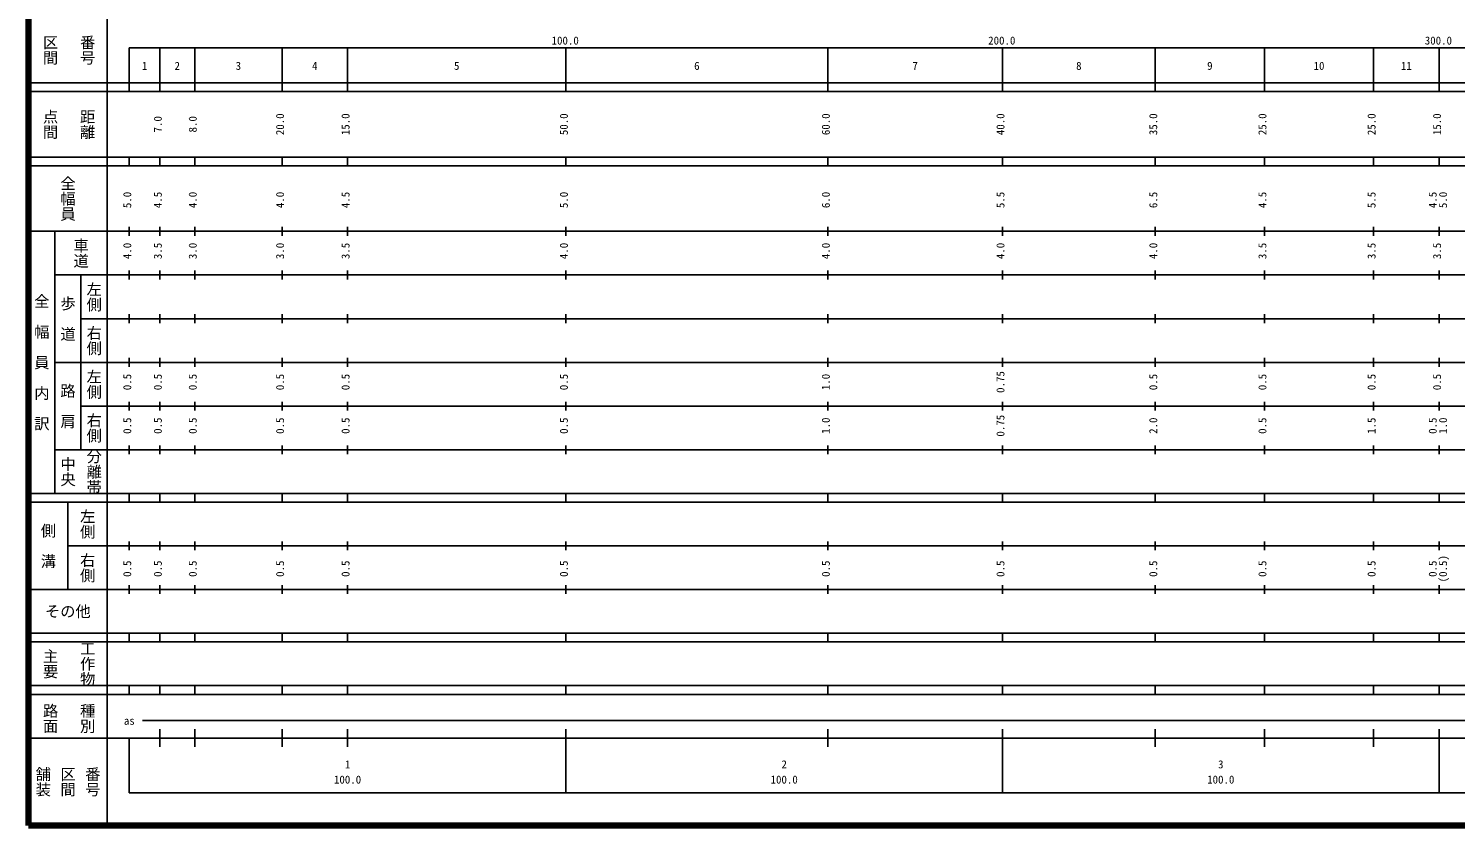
# Model space of a CAD drawing. Units: millimetres on the paper, enlarged 1000 times. Extents: x -17237738 to 680000, y -229053800 to 380000.
# Drawn here: x 40000 to 366825, y 20000 to 202409 of the extents above; entities that cross this region are included whole.
import ezdxf
from ezdxf.enums import TextEntityAlignment as Align

# ---------------------------------------------------------------- set-up
doc = ezdxf.new("R2010")
doc.units = ezdxf.units.MM
doc.header["$LTSCALE"] = 1000
doc.layers.add('M-TTL', color=2, linetype='Continuous', lineweight=140)
doc.layers.add('M-TTL-BAND', color=7, linetype='Continuous', lineweight=25)
doc.styles.add('@ＭＳ ゴシック', font='')
doc.styles.add('ＭＳ ゴシック', font='')
doc.styles.get('@ＭＳ ゴシック').set_extended_font_data('@MS Gothic')
doc.styles.get('ＭＳ ゴシック').set_extended_font_data('MS Gothic')

msp = doc.modelspace()

# ---------------------------------------------------------------- linework, layer by layer
at = {"layer": 'M-TTL'}
for p, q in [((40000, 380000), (40000, 20000)), ((40000, 20000), (680000, 20000))]:
    msp.add_line(p, q, dxfattribs=at)
at = {"layer": 'M-TTL-BAND'}
for p, q in [((58000, 370000), (58000, 20000)), ((63070, 198000), (63070, 188000)), ((63070, 198000), (579000, 198000)), ((70070, 188000), (70070, 198000)), ((78070, 188000), (78070, 198000)), ((98070, 188000), (98070, 198000)), ((113070, 188000), (113070, 198000)), ((163070, 188000), (163070, 198000)), ((223070, 188000), (223070, 198000)), ((263070, 188000), (263070, 198000)), ((298070, 188000), (298070, 198000)), ((323070, 188000), (323070, 198000)), ((348070, 188000), (348070, 198000)), ((363070, 188000), (363070, 198000)), ((40000, 190000), (579000, 190000)), ((40000, 188000), (579000, 188000)), ((40000, 173000), (579000, 173000)), ((40000, 171000), (579000, 171000)), ((63070, 171000), (63070, 173000)), ((70070, 171000), (70070, 173000)), ((78070, 171000), (78070, 173000)), ((98070, 171000), (98070, 173000)), ((113070, 171000), (113070, 173000)), ((163070, 171000), (163070, 173000)), ((223070, 171000), (223070, 173000)), ((263070, 171000), (263070, 173000)), ((298070, 171000), (298070, 173000)), ((323070, 171000), (323070, 173000)), ((348070, 171000), (348070, 173000)), ((363070, 171000), (363070, 173000)), ((63070, 155000), (63070, 157000)), ((70070, 155000), (70070, 157000)), ((78070, 155000), (78070, 157000)), ((98070, 155000), (98070, 157000)), ((113070, 155000), (113070, 157000)), ((163070, 155000), (163070, 157000)), ((223070, 155000), (223070, 157000)), ((263070, 155000), (263070, 157000)), ((298070, 155000), (298070, 157000)), ((323070, 155000), (323070, 157000)), ((348070, 155000), (348070, 157000)), ((363070, 155000), (363070, 157000)), ((40000, 156000), (579000, 156000)), ((46000, 96000), (46000, 156000)), ((46000, 146000), (579000, 146000)), ((52000, 146000), (52000, 106000)), ((63070, 145000), (63070, 147000)), ((70070, 145000), (70070, 147000)), ((78070, 145000), (78070, 147000)), ((98070, 145000), (98070, 147000)), ((113070, 145000), (113070, 147000)), ((163070, 145000), (163070, 147000)), ((223070, 145000), (223070, 147000)), ((263070, 145000), (263070, 147000)), ((298070, 145000), (298070, 147000)), ((323070, 145000), (323070, 147000)), ((348070, 145000), (348070, 147000)), ((363070, 145000), (363070, 147000)), ((52000, 136000), (579000, 136000)), ((63070, 135000), (63070, 137000)), ((70070, 135000), (70070, 137000)), ((78070, 135000), (78070, 137000)), ((98070, 135000), (98070, 137000)), ((113070, 135000), (113070, 137000)), ((163070, 135000), (163070, 137000)), ((223070, 135000), (223070, 137000)), ((263070, 135000), (263070, 137000)), ((298070, 135000), (298070, 137000)), ((323070, 135000), (323070, 137000)), ((348070, 135000), (348070, 137000)), ((363070, 135000), (363070, 137000)), ((46000, 126000), (579000, 126000)), ((63070, 125000), (63070, 127000)), ((70070, 125000), (70070, 127000)), ((78070, 125000), (78070, 127000)), ((98070, 125000), (98070, 127000)), ((113070, 125000), (113070, 127000)), ((163070, 125000), (163070, 127000)), ((223070, 125000), (223070, 127000)), ((263070, 125000), (263070, 127000)), ((298070, 125000), (298070, 127000)), ((323070, 125000), (323070, 127000)), ((348070, 125000), (348070, 127000)), ((363070, 125000), (363070, 127000)), ((52000, 116000), (579000, 116000)), ((63070, 115000), (63070, 117000)), ((70070, 115000), (70070, 117000)), ((78070, 115000), (78070, 117000)), ((98070, 115000), (98070, 117000)), ((113070, 115000), (113070, 117000)), ((163070, 115000), (163070, 117000)), ((223070, 115000), (223070, 117000)), ((263070, 115000), (263070, 117000)), ((298070, 115000), (298070, 117000)), ((323070, 115000), (323070, 117000)), ((348070, 115000), (348070, 117000)), ((363070, 115000), (363070, 117000)), ((46000, 106000), (579000, 106000)), ((63070, 105000), (63070, 107000)), ((70070, 105000), (70070, 107000)), ((78070, 105000), (78070, 107000)), ((98070, 105000), (98070, 107000)), ((113070, 105000), (113070, 107000)), ((163070, 105000), (163070, 107000)), ((223070, 105000), (223070, 107000)), ((263070, 105000), (263070, 107000)), ((298070, 105000), (298070, 107000)), ((323070, 105000), (323070, 107000)), ((348070, 105000), (348070, 107000)), ((363070, 105000), (363070, 107000)), ((40000, 96000), (579000, 96000)), ((63070, 94000), (63070, 96000)), ((70070, 94000), (70070, 96000)), ((78070, 94000), (78070, 96000)), ((98070, 94000), (98070, 96000)), ((113070, 94000), (113070, 96000)), ((163070, 94000), (163070, 96000)), ((223070, 94000), (223070, 96000)), ((263070, 94000), (263070, 96000)), ((298070, 94000), (298070, 96000)), ((323070, 94000), (323070, 96000)), ((348070, 94000), (348070, 96000)), ((363070, 94000), (363070, 96000)), ((40000, 94000), (579000, 94000)), ((49000, 94000), (49000, 74000)), ((63070, 83000), (63070, 85000)), ((70070, 83000), (70070, 85000)), ((78070, 83000), (78070, 85000)), ((98070, 83000), (98070, 85000)), ((113070, 83000), (113070, 85000)), ((163070, 83000), (163070, 85000)), ((223070, 83000), (223070, 85000)), ((263070, 83000), (263070, 85000)), ((298070, 83000), (298070, 85000)), ((323070, 83000), (323070, 85000)), ((348070, 83000), (348070, 85000)), ((363070, 83000), (363070, 85000)), ((49000, 84000), (579000, 84000)), ((40000, 74000), (579000, 74000)), ((63070, 73000), (63070, 75000)), ((70070, 73000), (70070, 75000)), ((78070, 73000), (78070, 75000)), ((98070, 73000), (98070, 75000)), ((113070, 73000), (113070, 75000)), ((163070, 73000), (163070, 75000)), ((223070, 73000), (223070, 75000)), ((263070, 73000), (263070, 75000)), ((298070, 73000), (298070, 75000)), ((323070, 73000), (323070, 75000)), ((348070, 73000), (348070, 75000)), ((363070, 73000), (363070, 75000)), ((40000, 64000), (579000, 64000)), ((63070, 62000), (63070, 64000)), ((70070, 62000), (70070, 64000)), ((78070, 62000), (78070, 64000)), ((98070, 62000), (98070, 64000)), ((113070, 62000), (113070, 64000)), ((163070, 62000), (163070, 64000)), ((223070, 62000), (223070, 64000)), ((263070, 62000), (263070, 64000)), ((298070, 62000), (298070, 64000)), ((323070, 62000), (323070, 64000)), ((348070, 62000), (348070, 64000)), ((363070, 62000), (363070, 64000)), ((40000, 62000), (579000, 62000)), ((40000, 52000), (579000, 52000)), ((40000, 50000), (579000, 50000)), ((63070, 50000), (63070, 52000)), ((70070, 50000), (70070, 52000)), ((78070, 50000), (78070, 52000)), ((98070, 50000), (98070, 52000)), ((113070, 50000), (113070, 52000)), ((163070, 50000), (163070, 52000)), ((223070, 50000), (223070, 52000)), ((263070, 50000), (263070, 52000)), ((298070, 50000), (298070, 52000)), ((323070, 50000), (323070, 52000)), ((348070, 50000), (348070, 52000)), ((363070, 50000), (363070, 52000)), ((66070, 44000), (570070, 44000)), ((40000, 40000), (579000, 40000)), ((63070, 40000), (63070, 27500)), ((70070, 38000), (70070, 42000)), ((78070, 38000), (78070, 42000)), ((98070, 38000), (98070, 42000)), ((113070, 38000), (113070, 42000)), ((163070, 27500), (163070, 42000)), ((223070, 38000), (223070, 42000)), ((263070, 27500), (263070, 42000)), ((298070, 38000), (298070, 42000)), ((323070, 38000), (323070, 42000)), ((348070, 38000), (348070, 42000)), ((363070, 27500), (363070, 42000)), ((63070, 27500), (579000, 27500))]:
    msp.add_line(p, q, dxfattribs=at)

# ---------------------------------------------------------------- texts
at = {"layer": 'M-TTL-BAND', "style": '@ＭＳ ゴシック'}
for s, p in [('区間', (45000, 197500)), ('番号', (53500, 197500)), ('点間', (45000, 180500)), ('距離', (53500, 180500)), ('全幅員', (49000, 163500)), ('車道', (52000, 151000)), ('左側', (55000, 141000)), ('全\u3000幅\u3000員\u3000内\u3000訳', (43000, 126000)), ('歩\u3000道', (49000, 136000)), ('右側', (55000, 131000)), ('左側', (55000, 121000)), ('路\u3000肩', (49000, 116000)), ('右側', (55000, 111000)), ('分離帯', (55000, 101000)), ('中央', (49000, 101000)), ('左側', (53500, 89000)), ('側\u3000溝', (44500, 84000)), ('右側', (53500, 79000)), ('主要', (45000, 57000)), ('工作物', (53500, 57000)), ('路面', (45000, 44500)), ('種別', (53500, 44500)), ('舗装', (43333, 30000)), ('区間', (49000, 30000)), ('番号', (54667, 30000))]:
    msp.add_text(s, height=2566, rotation=270, dxfattribs=at).set_placement(p, align=Align.MIDDLE_CENTER)
at = {"layer": 'M-TTL-BAND', "style": 'ＭＳ ゴシック'}
for s, p in [('100.0', (162914, 198195)), ('200.0', (262914, 198195)), ('300.0', (362914, 198195)), ('1', (66570, 192405)), ('2', (74070, 192405)), ('3', (88070, 192405)), ('4', (105570, 192405)), ('5', (138070, 192405)), ('6', (193070, 192405)), ('7', (243070, 192405)), ('8', (280570, 192405)), ('9', (310570, 192405)), ('10', (335570, 192405)), ('11', (355570, 192405)), ('as', (63070, 42500)), ('1', (113070, 32523)), ('2', (213070, 32523)), ('3', (313070, 32523)), ('100.0', (113070, 29033)), ('100.0', (213070, 29033)), ('100.0', (313070, 29033))]:
    msp.add_text(s, height=1833, dxfattribs=at).set_placement(p, align=Align.BOTTOM_CENTER)
for s, p in [('7.0', (71070, 180500)), ('8.0', (79070, 180500)), ('20.0', (99070, 180500)), ('15.0', (114070, 180500)), ('50.0', (164070, 180500)), ('60.0', (224070, 180500)), ('40.0', (264070, 180500)), ('35.0', (299070, 180500)), ('25.0', (324070, 180500)), ('25.0', (349070, 180500)), ('15.0', (364070, 180500)), ('5.0', (64070, 163174)), ('4.5', (71070, 163174)), ('4.0', (79070, 163174)), ('4.0', (99070, 163174)), ('4.5', (114070, 163174)), ('5.0', (164070, 163174)), ('6.0', (224070, 163174)), ('5.5', (264070, 163174)), ('6.5', (299070, 163174)), ('4.5', (324070, 163174)), ('5.5', (349070, 163174)), ('4.5', (363070, 163174)), ('5.0', (365440, 163174)), ('4.0', (64070, 151500)), ('3.5', (71070, 151500)), ('3.0', (79070, 151500)), ('3.0', (99070, 151500)), ('3.5', (114070, 151500)), ('4.0', (164070, 151500)), ('4.0', (224070, 151500)), ('4.0', (264070, 151500)), ('4.0', (299070, 151500)), ('3.5', (324070, 151500)), ('3.5', (349070, 151500)), ('3.5', (364070, 151500)), ('0.5', (64070, 121500)), ('0.5', (71070, 121500)), ('0.5', (79070, 121500)), ('0.5', (99070, 121500)), ('0.5', (114070, 121500)), ('0.5', (164070, 121500)), ('1.0', (224070, 121500)), ('0.75', (264070, 121500)), ('0.5', (299070, 121500)), ('0.5', (324070, 121500)), ('0.5', (349070, 121500)), ('0.5', (364070, 121500)), ('0.5', (64070, 111500)), ('0.5', (71070, 111500)), ('0.5', (79070, 111500)), ('0.5', (99070, 111500)), ('0.5', (114070, 111500)), ('0.5', (164070, 111500)), ('1.0', (224070, 111500)), ('0.75', (264070, 111500)), ('2.0', (299070, 111500)), ('0.5', (324070, 111500)), ('1.5', (349070, 111500)), ('0.5', (363070, 111500)), ('1.0', (365440, 111500)), ('0.5', (64070, 78764)), ('0.5', (71070, 78764)), ('0.5', (79070, 78764)), ('0.5', (99070, 78764)), ('0.5', (114070, 78764)), ('0.5', (164070, 78764)), ('0.5', (224070, 78764)), ('0.5', (264070, 78764)), ('0.5', (299070, 78764)), ('0.5', (324070, 78764)), ('0.5', (349070, 78764)), ('0.5', (363070, 78764)), ('(0.5)', (365440, 78764))]:
    msp.add_text(s, height=1833, rotation=90, dxfattribs=at).set_placement(p, align=Align.BOTTOM_CENTER)
msp.add_text('その他', height=2566, dxfattribs=at).set_placement((49000, 69000), align=Align.MIDDLE_CENTER)

doc.saveas('drawing.dxf')
